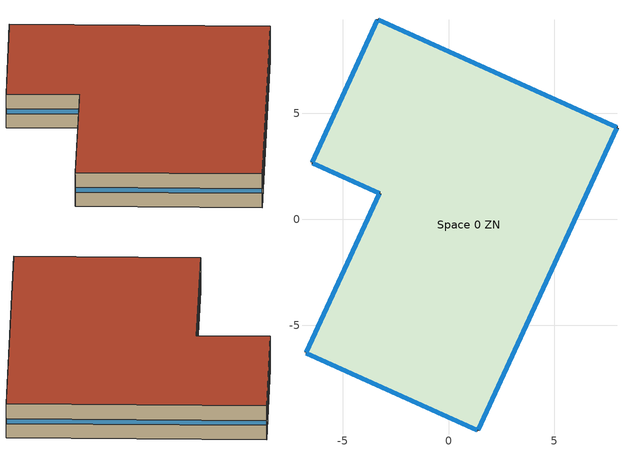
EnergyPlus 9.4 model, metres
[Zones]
Space 0 ZN
 floor ground (Foundation F 126 Perim 5629 Area 16612): -3.26,1.23 -6.45,2.67 -3.35,9.43 7.96,4.33 1.38,-9.97 -6.74,-6.31 z0
 wall outside (Typical Insulated Steel Framed Exterior Wall R-8.06): -6.45,2.67 -3.26,1.23 -6.74,-6.31 1.38,-9.97 7.96,4.33 -3.35,9.43 -6.45,2.67 z0:1.8
 window (U 1.22 SHGC 0.25 Sgl Elec Ref Colored 6mm): -6.42,2.66 -3.28,1.24 / -3.36,9.41 -6.44,2.69 / 7.94,4.34 -3.33,9.42 / -6.71,-6.32 1.36,-9.96 / -3.27,1.2 -6.73,-6.29 z0.76:1.02; 1.39,-9.95 7.95,4.31 z0.76:1.01
 roof outside (Typical IEAD Roof R-15.87): -6.74,-6.31 1.38,-9.97 7.96,4.33 -3.35,9.43 -6.45,2.67 -3.26,1.23 z1.8
[Building]
-MidriseApartment-ASHRAE 169-2006-2A created: 2021-01-06 05:03:50 +0000: Terrain=City
[Site:Location]
Camp Mabry_TX_USA Design_Conditions: Latitude=30.32; Longitude=-97.77; Time Zone=-6; Elevation=198
[SizingPeriod:DesignDay] Day of Month=21; DryBulb Temperature Range Modifier Type=DefaultMultipliers; Humidity Condition Type=Wetbulb; Barometric Pressure=98969; Rain Indicator=No; Snow Indicator=No; Daylight Saving Time Indicator=No
Name | Month | Day Type | Maximum DryBulb Temperature | Daily DryBulb Temperature Range | Wetbulb or DewPoint at Maximum DryBulb | Wind Speed | Wind Direction | Solar Model Indicator | Sky Clearness | ASHRAE Clear Sky Optical Depth for Beam Irradiance taub | ASHRAE Clear Sky Optical Depth for Diffuse Irradiance taud
Camp Mabry Ann Htg 99.6% Condns DB | 1 | WinterDesignDay | -3 | 0 | -3 | 4.5 | 10 | ASHRAEClearSky | 0
Camp Mabry Ann Clg .4% Condns DB=>MWB | 8 | SummerDesignDay | 37.4 | 11.7 | 23.6 | 3.7 | 160 | ASHRAETau |  | 0.452 | 2.127
[Site:GroundTemperature:FCfactorMethod]
January Ground Temperature=20.3; February Ground Temperature=17.1; March Ground Temperature=12.5; April Ground Temperature=10.5; May Ground Temperature=12.8; June Ground Temperature=16.2; July Ground Temperature=20.5; August Ground Temperature=24; September Ground Temperature=27; October Ground Temperature=28.3; November Ground Temperature=28.2; December Ground Temperature=26.4
[Site:WaterMainsTemperature]
Calculation Method=Correlation; Annual Average Outdoor Air Temperature=20.3167; Maximum Difference In Monthly Average Outdoor Air Temperatures=17.8
[Material] Thermal Absorptance=0.9; Solar Absorptance=0.7; Visible Absorptance=0.7
Name | Roughness | Thickness | Conductivity | Density | Specific Heat
25mm Stucco | Smooth | 0.0254 | 0.72 | 1856 | 840
5/8 in. Gypsum Board | MediumSmooth | 0.0159 | 0.16 | 800 | 1090
Metal Roof Surface | Smooth | 0.0008 | 45.28 | 7824 | 500
Roof Membrane | VeryRough | 0.0095 | 0.16 | 1121.29 | 1460
Std Wood 6inch | MediumSmooth | 0.15 | 0.12 | 540 | 1210
[Material:NoMass] Roughness=Smooth; Thermal Absorptance=0.9; Solar Absorptance=0.7; Visible Absorptance=0.7
Name | Thermal Resistance
Typical Insulation R-14.76 | 2.59864
Typical Insulation R-5.89 | 1.03652
[WindowMaterial:Glazing]
ECREF-1 COLORED 6MM: Optical Data Type=SpectralAverage; Thickness=0.006; Solar Transmittance at Normal Incidence=0.099; Front Side Solar Reflectance at Normal Incidence=0.219; Back Side Solar Reflectance at Normal Incidence=0.219; Visible Transmittance at Normal Incidence=0.155; Front Side Visible Reflectance at Normal Incidence=0.073; Back Side Visible Reflectance at Normal Incidence=0.073; Infrared Transmittance at Normal Incidence=0; Front Side Infrared Hemispherical Emissivity=0.84; Back Side Infrared Hemispherical Emissivity=0.84; Conductivity=0.9; Dirt Correction Factor for Solar and Visible Transmittance=1; Solar Diffusing=No
[Construction]
InteriorFurnishings: Std Wood 6inch
Typical IEAD Roof R-15.87: Roof Membrane, Typical Insulation R-14.76, Metal Roof Surface
Typical Insulated Steel Framed Exterior Wall R-8.06: 25mm Stucco, 5/8 in. Gypsum Board, Typical Insulation R-5.89, 5/8 in. Gypsum Board
U 1.22 SHGC 0.25 Sgl Elec Ref Colored 6mm: ECREF-1 COLORED 6MM
[Construction:FfactorGroundFloor]
Foundation F 126 Perim 5629 Area 16612: FFactor=1.26344; Area=166.117; PerimeterExposed=56.2922
[Zone]
Space 0 ZN: Multiplier=1; Part of Total Floor Area=Yes
[InternalMass]
Space 0 Mass: Construction=InteriorFurnishings; Zone or ZoneList=Space 0 ZN; Surface Area=332.234
[ZoneInfiltration:DesignFlowRate]
Space 0 Infiltration: Zone or ZoneList=Space 0 ZN; Schedule=ApartmentMidRise INF_APT_SCH; Design Flow Rate Calculation Method=Flow/ExteriorArea; Flow per Exterior Surface Area=0.000388601; Constant Term Coefficient=0; Temperature Term Coefficient=0; Velocity Term Coefficient=0.224; Velocity Squared Term Coefficient=0
[ZONEVENTILATION:DESIGNFLOWRATE]
Space 0 ZN Ventilation per Person: Zone or ZoneList=Space 0 ZN; Schedule=Always On Discrete; Design Flow Rate Calculation Method=Flow/Person; Flow Rate per Person=0.0169901; Fan Pressure Rise=0; Fan Total Efficiency=1; Constant Term Coefficient=1; Temperature Term Coefficient=0; Velocity Term Coefficient=0; Velocity Squared Term Coefficient=0; Minimum Indoor Temperature=-100; Maximum Indoor Temperature=100; Delta Temperature=-100; Minimum Outdoor Temperature=-100; Maximum Outdoor Temperature=100; Maximum Wind Speed=40
[Exterior:Lights]
NonDimming Exterior Lights Def: Schedule=ApartmentMidRise Exterior_Lgt_ALWAYS_ON; Design Level=164; Control Option=AstronomicalClock; EndUse Subcategory=General
[DesignSpecification:OutdoorAir]
Space Type 1 Ventilation: Outdoor Air Method=Sum; Outdoor Air Flow per Person=0; Outdoor Air Flow per Zone Floor Area=0; Outdoor Air Flow per Zone=0; Outdoor Air Flow Air Changes per Hour=0.35
[Sizing:Zone]
Space 0 ZN: Zone Cooling Design Supply Air Temperature Input Method=SupplyAirTemperature; Zone Cooling Design Supply Air Temperature=12.7778; Zone Cooling Design Supply Air Temperature Difference=11.11; Zone Heating Design Supply Air Temperature Input Method=SupplyAirTemperature; Zone Heating Design Supply Air Temperature=50; Zone Heating Design Supply Air Temperature Difference=11.11; Zone Cooling Design Supply Air Humidity Ratio=0.008; Zone Heating Design Supply Air Humidity Ratio=0.008; Design Specification Outdoor Air Object=Space Type 1 Ventilation; Cooling Design Air Flow Method=DesignDay; Cooling Design Air Flow Rate=0; Cooling Minimum Air Flow per Zone Floor Area=0.000762; Cooling Minimum Air Flow=0; Cooling Minimum Air Flow Fraction=0; Heating Design Air Flow Method=DesignDay; Heating Design Air Flow Rate=0; Heating Maximum Air Flow per Zone Floor Area=0.002032; Heating Maximum Air Flow=0.141576; Heating Maximum Air Flow Fraction=0.3; Account for Dedicated Outdoor Air System=No
[Sizing:System]
Space 0 ZN SAC: Type of Load to Size On=Sensible; Design Outdoor Air Flow Rate=Autosize; Central Heating Maximum System Air Flow Ratio=1; Preheat Design Temperature=7.22222; Preheat Design Humidity Ratio=0.008; Precool Design Temperature=12.7778; Precool Design Humidity Ratio=0.008; Central Cooling Design Supply Air Temperature=12.7778; Central Heating Design Supply Air Temperature=50; Type of Zone Sum to Use=NonCoincident; 100 Outdoor Air in Cooling=No; 100 Outdoor Air in Heating=No; Central Cooling Design Supply Air Humidity Ratio=0.0085; Central Heating Design Supply Air Humidity Ratio=0.008; Cooling Supply Air Flow Rate Method=DesignDay; Cooling Supply Air Flow Rate=0; Cooling Supply Air Flow Rate Per Floor Area=0.00996765; Cooling Fraction of Autosized Cooling Supply Air Flow Rate=1; Cooling Supply Air Flow Rate Per Unit Cooling Capacity=3.94755e-05; Heating Supply Air Flow Rate Method=DesignDay; Heating Supply Air Flow Rate=0; Heating Supply Air Flow Rate Per Floor Area=0.00996765; Heating Fraction of Autosized Heating Supply Air Flow Rate=1; Heating Fraction of Autosized Cooling Supply Air Flow Rate=1; Heating Supply Air Flow Rate Per Unit Heating Capacity=3.15882e-05; System Outdoor Air Method=ZoneSum; Zone Maximum Outdoor Air Fraction=1; Cooling Design Capacity Method=CoolingDesignCapacity; Cooling Design Capacity=Autosize; Cooling Design Capacity Per Floor Area=234.7; Fraction of Autosized Cooling Design Capacity=1; Heating Design Capacity Method=HeatingDesignCapacity; Heating Design Capacity=Autosize; Heating Design Capacity Per Floor Area=157; Fraction of Autosized Heating Design Capacity=1; Central Cooling Capacity Control Method=OnOff
[ZoneControl:Thermostat]
Space 0 ZN Thermostat: Zone or ZoneList=Space 0 ZN; Control Type Schedule=Space 0 ZN Thermostat Schedule; Control 1=Space Type 1 Thermostat 1; Temperature Difference Between Cutout And Setpoint=0
[ThermostatSetpoint:DualSetpoint]
Space Type 1 Thermostat 1: Heating Setpoint Temperature Schedule=ApartmentMidRise HTGSETP_APT_SCH; Cooling Setpoint Temperature Schedule=ApartmentMidRise CLGSETP_APT_SCH
[ZONEHVAC:IDEALLOADSAIRSYSTEM]
Space 0 ZN Ideal Loads Air System: Maximum Heating Supply Air Temperature=50; Minimum Cooling Supply Air Temperature=13; Maximum Heating Supply Air Humidity Ratio=0.0156; Minimum Cooling Supply Air Humidity Ratio=0.0077; Heating Limit=NoLimit; Cooling Limit=NoLimit; Dehumidification Control Type=ConstantSensibleHeatRatio; Cooling Sensible Heat Ratio=0.7; Humidification Control Type=None; Demand Controlled Ventilation Type=None; Outdoor Air Economizer Type=NoEconomizer; Heat Recovery Type=None; Sensible Heat Recovery Effectiveness=0.7; Latent Heat Recovery Effectiveness=0.65
[Zone equipment]
Space 0 ZN: Space 0 ZN Ideal Loads Air System
[EnergyManagementSystem:GlobalVariable]
Space0ZNSACNumberofStages
[Schedule:Day:Interval]
ApartmentMidRise HTGSETP_APT_SCH Default; ApartmentMidRise HTGSETP_APT_SCH Summer Design Day; ApartmentMidRise HTGSETP_APT_SCH Winter Design Day: No, 24:00, 21.7
ApartmentMidRise CLGSETP_APT_SCH Default; ApartmentMidRise CLGSETP_APT_SCH Summer Design Day; ApartmentMidRise CLGSETP_APT_SCH Winter Design Day: No, 24:00, 24.4
ApartmentMidRise Exterior_Lgt_ALWAYS_ON Default; ApartmentMidRise Exterior_Lgt_ALWAYS_ON Summer Design Day; ApartmentMidRise Exterior_Lgt_ALWAYS_ON Winter Design Day; ApartmentMidRise INF_APT_SCH Default; ApartmentMidRise INF_APT_SCH Summer Design Day; ApartmentMidRise INF_APT_SCH Winter Design Day: No, 24:00, 1
[Schedule:Week:Daily]
ApartmentMidRise HTGSETP_APT_SCH Week Rule - Jan1-Dec31: ApartmentMidRise HTGSETP_APT_SCH Default, ApartmentMidRise HTGSETP_APT_SCH Default, ApartmentMidRise HTGSETP_APT_SCH Default, ApartmentMidRise HTGSETP_APT_SCH Default, ApartmentMidRise HTGSETP_APT_SCH Default, ApartmentMidRise HTGSETP_APT_SCH Default, ApartmentMidRise HTGSETP_APT_SCH Default, ApartmentMidRise HTGSETP_APT_SCH Default, ApartmentMidRise HTGSETP_APT_SCH Summer Design Day, ApartmentMidRise HTGSETP_APT_SCH Winter Design Day, ApartmentMidRise HTGSETP_APT_SCH Default, ApartmentMidRise HTGSETP_APT_SCH Default
ApartmentMidRise CLGSETP_APT_SCH Week Rule - Jan1-Dec31: ApartmentMidRise CLGSETP_APT_SCH Default, ApartmentMidRise CLGSETP_APT_SCH Default, ApartmentMidRise CLGSETP_APT_SCH Default, ApartmentMidRise CLGSETP_APT_SCH Default, ApartmentMidRise CLGSETP_APT_SCH Default, ApartmentMidRise CLGSETP_APT_SCH Default, ApartmentMidRise CLGSETP_APT_SCH Default, ApartmentMidRise CLGSETP_APT_SCH Default, ApartmentMidRise CLGSETP_APT_SCH Summer Design Day, ApartmentMidRise CLGSETP_APT_SCH Winter Design Day, ApartmentMidRise CLGSETP_APT_SCH Default, ApartmentMidRise CLGSETP_APT_SCH Default
ApartmentMidRise Exterior_Lgt_ALWAYS_ON Week Rule - Jan1-Dec31: ApartmentMidRise Exterior_Lgt_ALWAYS_ON Default, ApartmentMidRise Exterior_Lgt_ALWAYS_ON Default, ApartmentMidRise Exterior_Lgt_ALWAYS_ON Default, ApartmentMidRise Exterior_Lgt_ALWAYS_ON Default, ApartmentMidRise Exterior_Lgt_ALWAYS_ON Default, ApartmentMidRise Exterior_Lgt_ALWAYS_ON Default, ApartmentMidRise Exterior_Lgt_ALWAYS_ON Default, ApartmentMidRise Exterior_Lgt_ALWAYS_ON Default, ApartmentMidRise Exterior_Lgt_ALWAYS_ON Summer Design Day, ApartmentMidRise Exterior_Lgt_ALWAYS_ON Winter Design Day, ApartmentMidRise Exterior_Lgt_ALWAYS_ON Default, ApartmentMidRise Exterior_Lgt_ALWAYS_ON Default
ApartmentMidRise INF_APT_SCH Week Rule - Jan1-Dec31: ApartmentMidRise INF_APT_SCH Default, ApartmentMidRise INF_APT_SCH Default, ApartmentMidRise INF_APT_SCH Default, ApartmentMidRise INF_APT_SCH Default, ApartmentMidRise INF_APT_SCH Default, ApartmentMidRise INF_APT_SCH Default, ApartmentMidRise INF_APT_SCH Default, ApartmentMidRise INF_APT_SCH Default, ApartmentMidRise INF_APT_SCH Summer Design Day, ApartmentMidRise INF_APT_SCH Winter Design Day, ApartmentMidRise INF_APT_SCH Default, ApartmentMidRise INF_APT_SCH Default
[Schedule:Year]
ApartmentMidRise HTGSETP_APT_SCH: ApartmentMidRise HTGSETP_APT_SCH Week Rule - Jan1-Dec31, 1, 1, 12, 31
ApartmentMidRise CLGSETP_APT_SCH: ApartmentMidRise CLGSETP_APT_SCH Week Rule - Jan1-Dec31, 1, 1, 12, 31
ApartmentMidRise Exterior_Lgt_ALWAYS_ON: ApartmentMidRise Exterior_Lgt_ALWAYS_ON Week Rule - Jan1-Dec31, 1, 1, 12, 31
ApartmentMidRise INF_APT_SCH: ApartmentMidRise INF_APT_SCH Week Rule - Jan1-Dec31, 1, 1, 12, 31
[Schedule:Compact]
Space 0 ZN Thermostat Schedule: Through: 12/31, For: AllDays, Until: 24:00, 4
[Schedule:Constant]
Always On Discrete: Hourly Value=1
